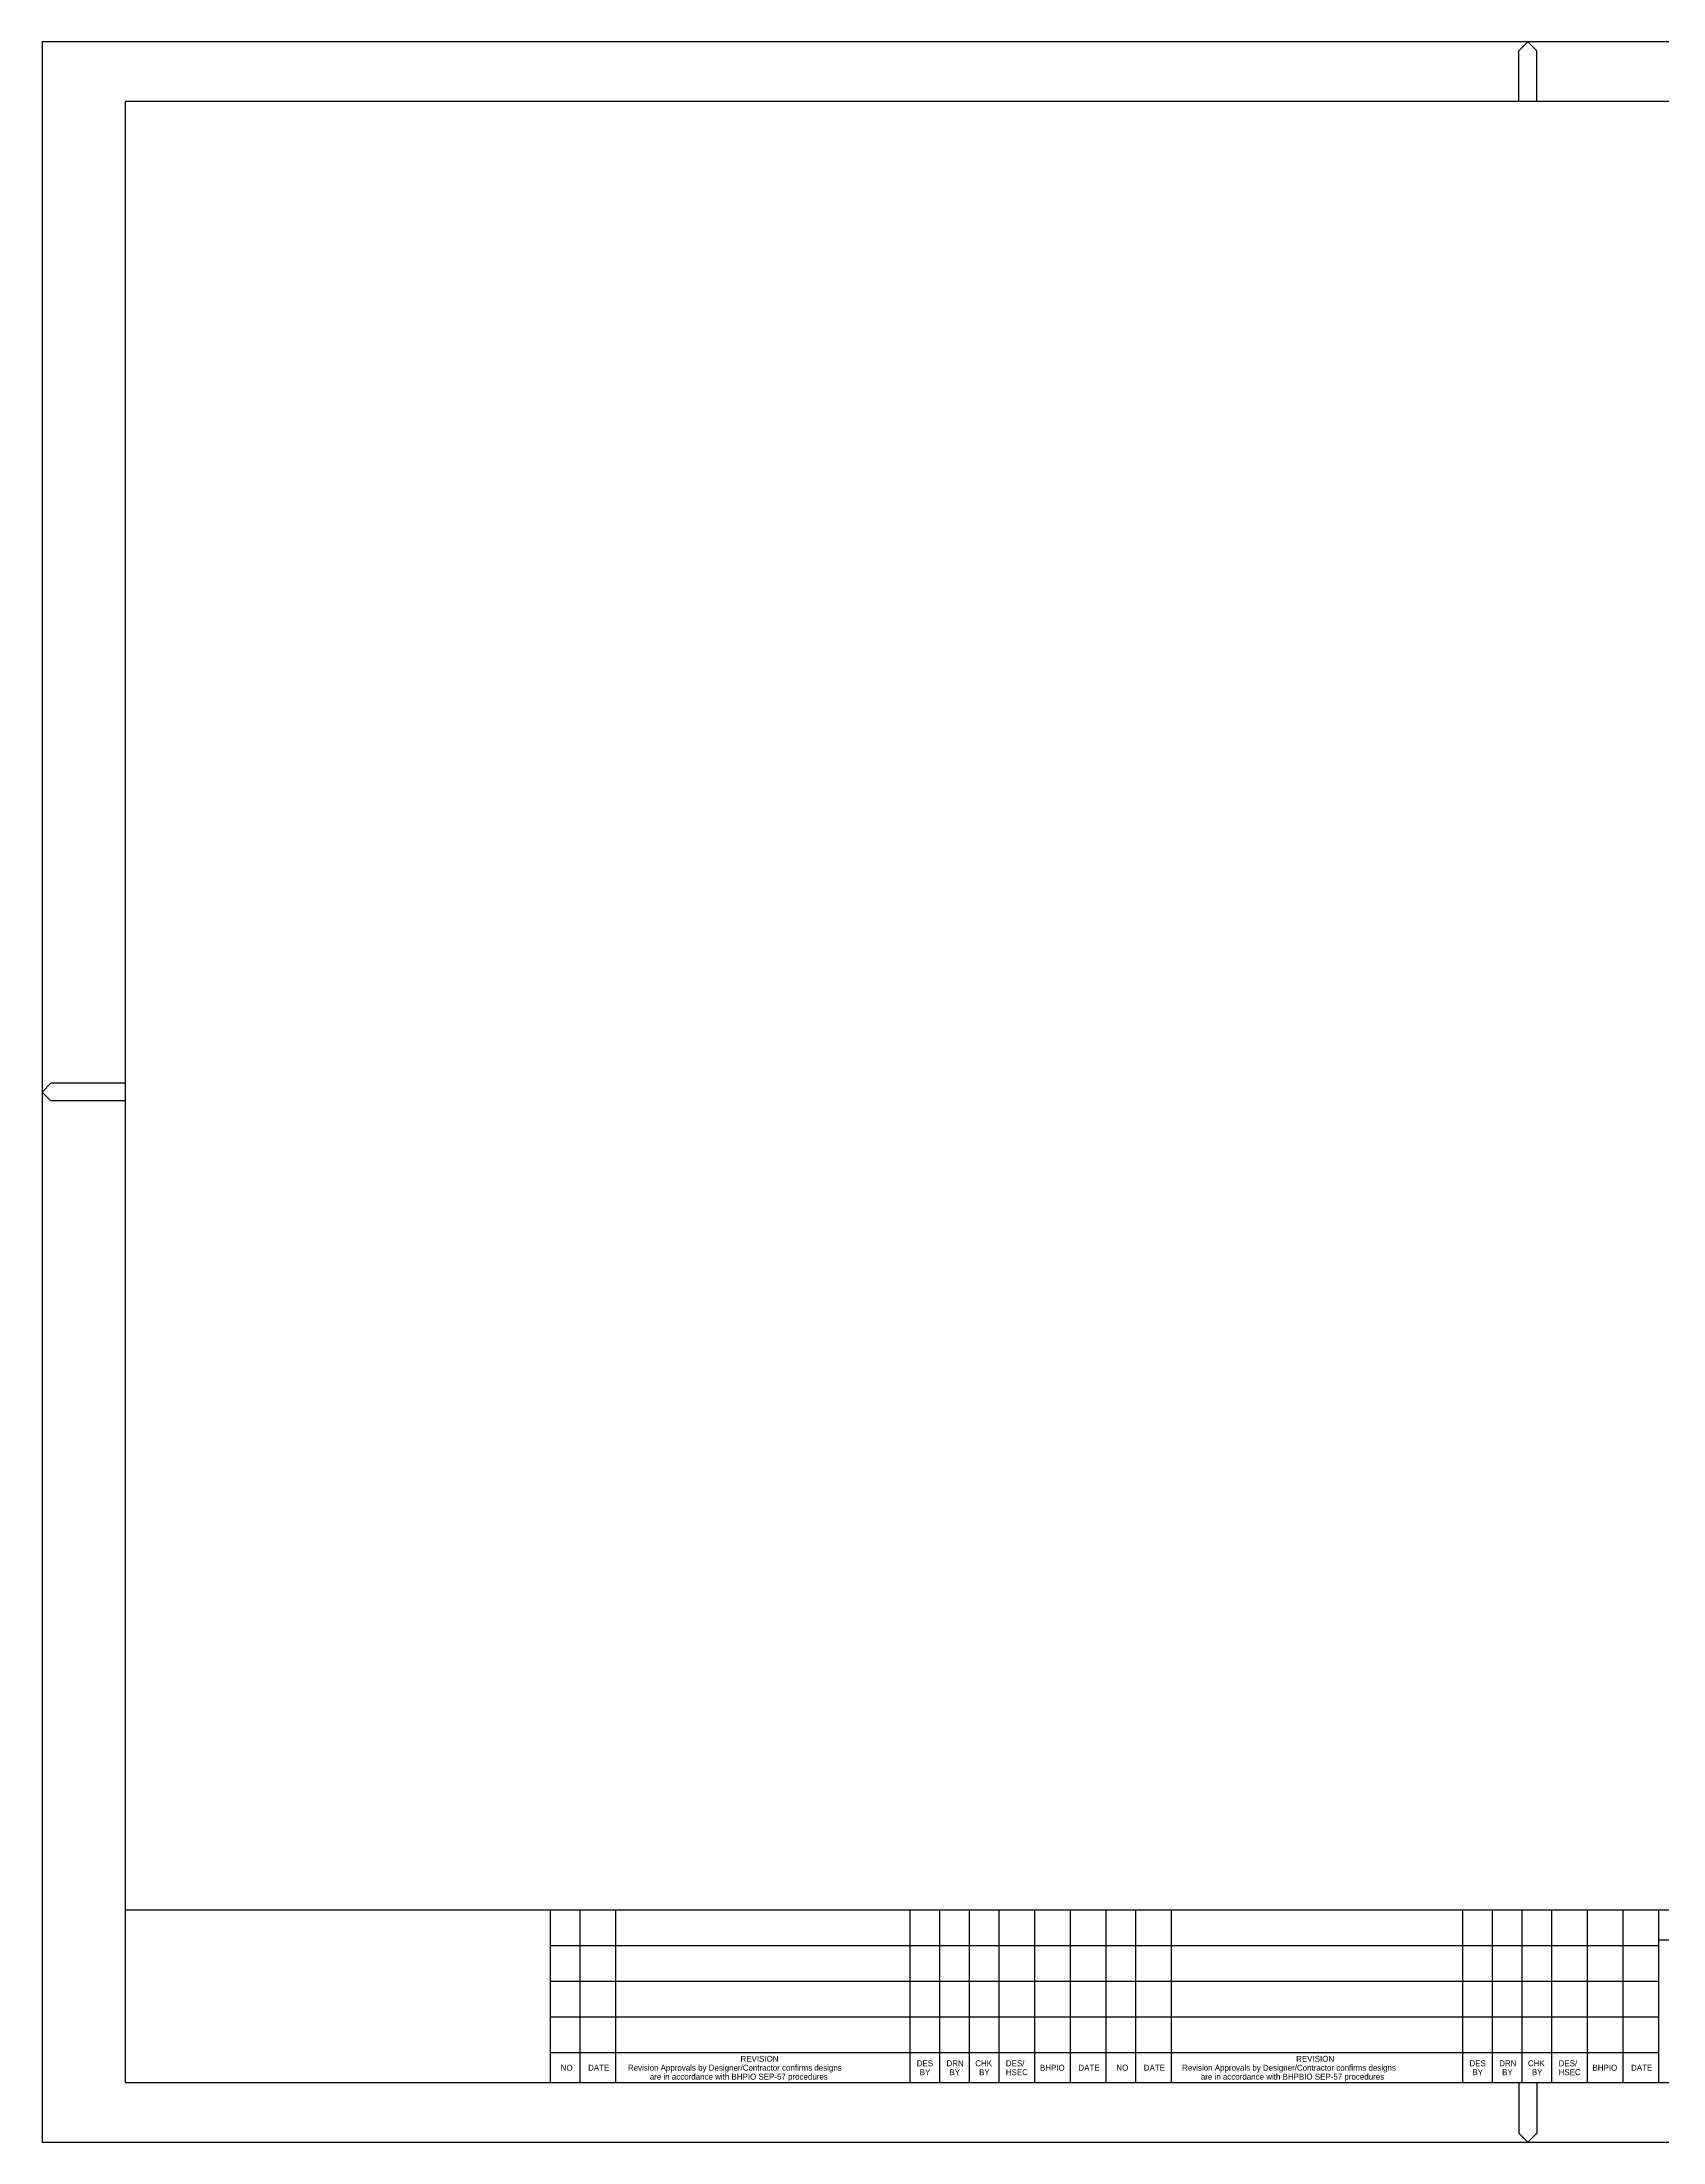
# Model space of a CAD drawing. Extents: x -28 to 972, y -20 to 687.
# Drawn here: x -28 to 518, y -20 to 687 of the extents above; entities that cross this region are included whole.
import ezdxf

# ---------------------------------------------------------------- set-up
doc = ezdxf.new("R2010")
doc.units = 0
doc.layers.add('G-Border', color=7, linetype='Continuous')
doc.layers.add('G-Plot Border', color=7, linetype='Continuous')

msp = doc.modelspace()

# ---------------------------------------------------------------- linework, layer by layer
at = {"layer": 'G-Border'}
for p, q in [((0, 687), (-28, 687)), ((-28, 687), (-28, 667)), ((469, 684), (472, 687)), ((472, 687), (475, 684)), ((469, 667), (469, 684)), ((475, 667), (475, 684)), ((944, 667), (0, 667)), ((0, 667), (0, 0)), ((-25, 336.5), (-28, 333.5)), ((-28, 333.5), (-25, 330.5)), ((0, 336.5), (-25, 336.5)), ((0, 330.5), (-25, 330.5)), ((944, 58), (0, 58)), ((143, 58), (143, 0)), ((153, 58), (153, 0)), ((165, 58), (165, 0)), ((264, 58), (264, 0)), ((274, 58), (274, 0)), ((284, 58), (284, 0)), ((294, 58), (294, 0)), ((306, 58), (306, 0)), ((318, 58), (318, 0)), ((330, 58), (330, 0)), ((330, 58), (330, 0)), ((340, 58), (340, 0)), ((352, 58), (352, 0)), ((450, 58), (450, 0)), ((460, 58), (460, 0)), ((470, 58), (470, 0)), ((480, 58), (480, 0)), ((492, 58), (492, 0)), ((504, 58), (504, 0)), ((516, 58), (516, 0)), ((516, 46), (143, 46)), ((745, 48), (516, 48)), ((516, 34), (143, 34)), ((516, 22), (143, 22)), ((516, 10), (143, 10)), ((-28, 0), (-28, -20)), ((0, 0), (944, 0)), ((469, 0), (469, -17)), ((475, 0), (475, -17)), ((-28, -20), (0, -20)), ((469, -17), (472, -20)), ((472, -20), (475, -17))]:
    msp.add_line(p, q, dxfattribs=at)
at = {"layer": 'G-Plot Border'}
msp.add_lwpolyline([(-28, -20), (972, -20), (972, 687), (-28, 687)], close=True, dxfattribs=at)

# ---------------------------------------------------------------- texts
at = {"layer": 'G-Border'}
for s, p in [('REVISION', (207.06, 7)), ('DES', (266.38, 5.5)), ('DRN', (276.38, 5.5)), ('CHK', (286.06, 5.5)), ('DES/', (296.35, 5.5)), ('REVISION', (394.06, 7)), ('DES', (452.38, 5.5)), ('DRN', (462.38, 5.5)), ('CHK', (472.06, 5.5)), ('DES/', (482.38, 5.5)), ('NO', (146.56, 4)), ('DATE', (155.78, 4)), ('Revision Approvals by Designer/Contractor confirms designs ', (169.17, 4)), ('are in accordance with BHPIO SEP-57 procedures', (176.53, 1)), ('BY', (267.37, 2.5)), ('BY', (277.37, 2.5)), ('BY', (287.37, 2.5)), ('HSEC', (296.35, 2.5)), ('BHPIO', (307.84, 4)), ('DATE', (320.78, 4)), ('NO', (333.56, 4)), ('DATE', (342.78, 4)), ('Revision Approvals by Designer/Contractor confirms designs', (355.67, 4)), ('are in accordance with BHPBIO SEP-57 procedures', (361.98, 1)), ('BY', (453.37, 2.5)), ('BY', (463.37, 2.5)), ('BY', (473.37, 2.5)), ('HSEC', (482.38, 2.5)), ('BHPIO', (493.78, 4)), ('DATE', (506.78, 4))]:
    msp.add_text(s, height=2, dxfattribs=at).set_placement(p)

doc.saveas('drawing.dxf')
